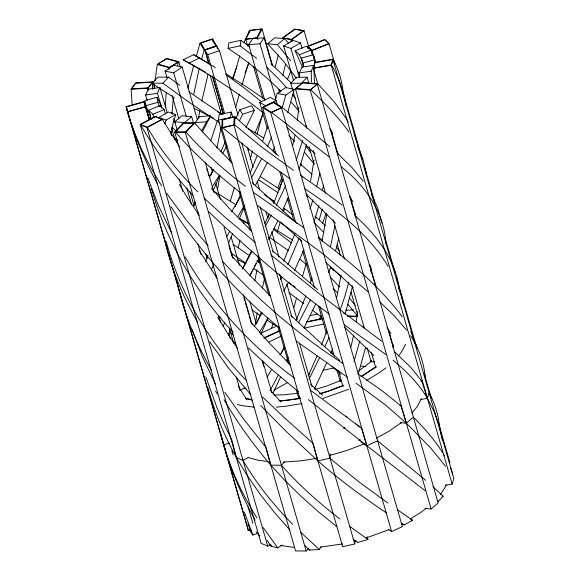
<?xml version="1.0" encoding="UTF-8"?>
<svg xmlns="http://www.w3.org/2000/svg" width="580" height="580" viewBox="0 0 580 580"><rect width="100%" height="100%" fill="white"/><g stroke="black" fill="none" stroke-linecap="round" stroke-linejoin="round"><path stroke-width="0.87" d="M290.101 178.872L252.931 152.359L222.618 127.658L222.792 119.589L234.871 116.797L278.741 156.063M293.502 170.368L261.957 147.262L234.697 124.859L234.871 116.797M221.785 127.825L222.111 119.726L234.182 116.979L233.863 125.077L354.764 543.938L342.686 546.686L221.785 127.825L233.863 125.077M387.933 503.107L358.926 481.878L335.748 463.13L329.998 458.157L330.18 453.661M354.764 543.938L354.902 540.342M165.293 107.09L166.17 92.72M171.984 113.578L173.29 98.368M298.794 107.365L297.344 120.451M154.12 88.465L154.526 84.702M374.709 361.811L371.156 361.804L371.316 360.238M171.107 134.371L172.941 123.866L175.733 114.535L168.403 112.005L158.804 117.515L166.134 120.038L175.733 114.535M228.817 335.255L229.926 328.07M154.969 80.939L157.281 64.445L166.402 58.783L178.278 62.045L177.683 65.562M313.998 160.145L310.59 181.134M357.65 311.46L356.178 321.712M230.477 161.856L218.421 120.075L219.167 114.565L231.224 112.049L232.725 117.276M280.966 91.335C264.857 75.277 247.102 60.886 228.107 48.379L228.854 42.862L240.91 40.353L249.733 46.69M231.224 112.049L230.477 117.566L218.421 120.075M256.577 58.362L240.163 45.871L240.91 40.353M299.019 397.017L298.809 398.59L300.534 398.235M326.852 214.136L322.031 241.157M168.889 69.484L169.164 67.7L178.278 62.045M341.142 274.949L336.632 297.924M217.442 190.131L219.907 175.588M212.831 171.528L213.092 169.911M176.552 142.085L176.944 139.729M255.468 323.321L257.295 312.787M334.972 225.692L330.462 246.594M194.51 205.581L195.192 201.789M193.749 94.322L199.237 68.52M198.432 117.957L199.832 110.628M323.517 185.129L322.502 190.233M216.898 148.147L221.082 127.622M254.895 280.27L257.041 269.707M294.894 135.27L292.668 145.681M238.351 247.595L239.902 240.076M201.768 101.159L208.061 74.204M363.065 327.287L363.45 325.518M319.964 173.166L316.622 186.854M353.684 335.044L350.762 347.55M352.546 286.252L345.122 314.295M338.814 237.8L335.697 250.517M278.951 331.528L279.277 330.056M216.086 277.697L216.557 275.667M262.305 288.224L264.719 277.834M365.69 347.202L358.201 374.317M290.776 41.891L291.334 39.44L303.485 30.624L294.524 29.152L282.373 37.968L291.334 39.44M258.673 262.232L259.18 260.014M306.095 127.165L306.428 125.715M243.687 223.198L244.245 220.85M285.425 64.75L282.815 75.378M278.335 54.767L275.275 67.004M187.833 88.247L193.821 65.119M275.406 100.137L277.175 93.409L285.635 87.594L294.256 89.313L287.774 112.455M333.152 270.454L333.536 268.961M359.883 340.801L354.061 361.173M348.856 281.996L344.919 296.039L340.271 309.858M306.98 196.598L307.422 194.894M294.256 89.313L285.802 95.12L282.214 107.858M306.544 144.623L299.005 169.657M278.791 90.98L279.176 89.508M293.98 307.545L296.525 298.011M250.168 159.442L252.481 150.858M318.891 205.45L314.019 222.075M201.608 59.24L204.182 50.061L200.02 43.232L211.773 39.237L215.934 46.066L204.182 50.061M235.531 107.706L239.308 94.228M233 79.272L239.772 55.811M257.107 133.936L263.044 112.527M314.142 69.259L313.461 68.041L315.034 62.372L333 59.182C338.771 70.042 342.381 82.077 343.287 94.351M345.832 105.139C343.831 90.9 338.502 77.307 331.426 64.858L333 59.182M196.185 56.579L200.02 43.232M302.412 276.762L306.284 263.226M322.291 209.126L319.261 219.566M230.325 201.013L234.335 187.782M319.471 319.885L320.668 315.745M241.932 85.158L248.856 62.161M317.992 84.636L313.323 68.375L314.991 62.683L332.935 59.566L453.836 478.427L452.168 484.119L445.331 485.308M302.76 140.172L296.228 160.08M452.168 484.119L331.267 65.257L332.935 59.566M434.485 412.358L427.402 398.337L429.077 392.646C434.964 403.557 438.661 415.657 439.662 428.018M277.24 231.906L280.191 222.307M282.235 180.641L279.292 190.001M312.932 199.694L309.981 208.865M210.794 140.672L217.457 120.582M283.591 211.562L284.613 208.372M311.902 278.219L310.3 283.091M267.873 218.044L269.004 214.564M164.821 123.939L166.134 120.038M267.496 126.831L262.479 141.549M244.057 42.282L249.545 30.501L261.246 29.073L256.737 37.91L245.036 39.331M218.95 319.558L219.994 316.477M273.122 202.007L273.499 200.883M248.762 32.813L249.545 30.501M271.65 327.881L272.926 324.133M330.593 267.213L328.679 272.694M282.808 179.59L273.63 203.667M220.008 113.238L221.299 109.576M278.023 187.615L281.561 177.937M326.801 330.839L321.501 345.071M326.163 213.491L322.639 223.09M236.944 66.417L232.413 78.88M205.501 261.558L207.952 255.273M305.82 295.88L296.148 320.406M211.403 270.077L213.549 264.494M341.598 381.792L340.126 380.973L340.685 379.487M294.887 233.863L283.642 261.167M248.769 63.176L246.29 69.556M290.761 71.159L287.629 79.076M245.036 72.768L245.978 70.361M248.001 150.082L248.552 148.69M257.085 155.933L250.132 172.912M299.236 238.018L287.876 264.697M210.569 175.885L213.085 169.773M332.71 348.486L330.781 353.155M213.143 190.719L219.856 175.167M304.014 249.451L294.481 270.541M256.418 323.865L257.107 322.212M223.09 326.359L224.736 322.509M255.026 132.914L262.37 115.703M257.447 321.385L261.225 312.475C226.809 281.148 196.127 245.557 170.839 206.465M317.028 356.142L308.111 376.137M392.935 346.383L393.617 344.752M392.986 347.92L393.675 346.274M405.645 344.194L401.367 352.219L398.395 355.975M421.399 398.764L417.114 406.783L411.923 413.054M446.158 484.546L444.846 487.678L440.387 494.443M147.153 100.246L145.645 95.026L148.103 89.211L159.928 87.507L167.214 112.752M161.748 108.119L157.477 93.322L159.928 87.507M299.555 76.321L299.403 72.92L301.854 67.106L313.686 65.409L313.874 68.034M311.474 82.005L311.228 71.224L313.686 65.409M271.672 136.945L267.568 146.334M288.282 197.555L282.358 211.076M260.754 334.5L267.916 318.188M228.361 243.477L232.761 233.385M243.963 207.952L239.083 219.059M326.837 362.399L314.418 389.035M220.813 151.822L225.134 142.042M274.702 146.928L272.897 150.959M287.252 362.058L288.093 360.151M269.026 214.411L264.98 223.344M329.005 337.553L324.916 346.543M240.548 194.764L234.994 207.009M285.744 185.578L276.261 205.393M280.387 377.363L273.064 393.044M284.505 346.644L281.416 353.329M235.69 118.712L239.866 109.707L251.64 105.741L254.323 110.323L245.935 127.564M268.663 237.938L269.019 237.169M193.676 206.35L195.3 202.913M315.745 304.101L303.927 327.961M254.323 110.323L242.549 114.289L239.547 120.625M277.769 220.973L268.656 239.598M242.788 268.163L251.379 251.017M202.275 132.102L210.67 115.782L199.317 116.638L194.532 123.931M197.505 213.839L198.215 212.374M310.539 299.555L298.497 322.93M319.747 357.476L308.93 379.291M249.741 275.935L251.727 271.904M267.235 162.864L255.388 185.513M261.798 158.42L251.401 177.951M252.235 270.889L252.742 269.874M254.286 266.8L256.034 263.363M281.808 277.168L280.568 279.596M257.099 261.283L257.455 260.579M270.599 389.745L278.313 375.079M198.367 118.479L199.317 116.638M259.383 257.817L250.074 275.319M242.636 268.989L251.901 251.299M271.353 214.984L265.176 226.664M247.718 46.168L245.717 39.23L250.364 30.377L262.037 29L272.556 65.431M257.882 39.563L257.389 37.852L262.037 29M226.896 145.602L222.662 153.453M226.591 236.959L229.789 231.072M299.526 397.249L298.809 398.59L296.3 389.89M201.666 130.746L206.56 121.785L210.67 115.782M283.613 291.269L288.477 282.286L291.145 284.222M286.121 360.724L288.093 357.142M267.119 377.37L271.665 369.243M237.851 216.688L244.39 205.168M213.621 169.614L209.3 177.183M262.334 312.649L254.214 326.533M279.908 355.069L284.367 347.521M211.954 187.492L219.298 175.262M240.758 196.315L231.695 211.454M268.069 318.05L259.434 332.383M264.734 100.354L248.661 44.645L252.771 38.65L264.125 37.794L272.165 65.649M275.841 98.629L260.014 43.79L264.125 37.794M304.681 545.352L309.524 550.13L309.858 549.637M309.524 550.13L319.246 549.434L321.305 546.49M132.146 104.349L131.124 89.262L135.517 83.244L152.395 82.186L152.627 89.334M148.139 90.908L148.001 88.203L152.395 82.186M152.692 81.845L135.872 82.831L131.385 88.856L148.212 87.87L152.692 81.845L154.679 88.689M437.487 501.432L438.364 501.424L443.105 496.226L432.876 486.627M158.891 87.957L152.221 83.194L157.912 77.133L168.57 77.14L179.844 85.332M152.221 83.194L162.879 83.201L168.57 77.14M292.523 89.385L290.761 83.288L296.452 77.234L307.11 77.242L308.864 83.331M307.11 77.242L301.419 83.295L290.761 83.288M240.867 192.951C217.297 174.66 195.069 154.548 175.392 132.088L183.969 123.003L194.605 123.025L213.882 144.13L232.174 163.103M175.392 132.088L186.028 132.117L194.605 123.025M174.681 132.059L183.381 122.975L193.981 123.047L185.274 132.138L174.681 132.059L295.582 550.928L306.175 551L308.661 548.404M224.069 399.714C237.597 422.9 253.315 444.795 270.817 465.146L281.416 465.218L284.519 461.97M371.403 361.369L358.824 370.932M317.688 83.68L302.876 82.541L295.916 88.559L310.728 89.69L317.688 83.68L334.421 102.109L346.071 118.342M306.805 128.245L295.481 88.9L302.521 82.889L317.245 84.093L438.139 502.962L431.107 508.964L425.038 508.471M295.481 88.9L310.206 90.103L317.245 84.093M400.28 422.689L406.348 423.183L413.38 417.179C424.226 428.025 434.471 439.625 442.591 452.69M177.291 130.464L174.783 121.756L181.924 115.761L191.668 116.631L193.676 123.598M296.431 78.169L283.808 61.603L267.67 43.797L274.811 37.801L284.548 38.672L288.456 43.022M191.668 116.631L184.52 122.626L174.783 121.756M267.67 43.797L277.407 44.667L284.548 38.672M375.876 366.69L360.847 376.645M376.463 366.763L361.304 376.804M386.034 367.778L380.11 372.186L366.661 380.451M401.78 422.349L388.622 431.462L376.42 438.161M426.539 508.131L420.623 512.532L410.277 519.02M304.065 30.755L295.169 29.232L282.917 38.026L291.812 39.549L304.065 30.755L308.575 46.364M166.83 77.212L165.075 71.122L173.536 65.308L182.156 67.026L197.229 119.248M165.075 71.122L173.696 72.833L182.156 67.026M273.89 390.188L287.745 382.481M267.148 540.393L270.809 546.063L271.541 545.599M270.809 546.063L277.748 547.846L282.148 545.062M178.836 61.734L169.65 67.374L157.876 64.046L167.062 58.406L178.836 61.734L180.322 66.867M293.647 80.714L283.598 45.9L293.197 40.39L300.527 42.913L302.035 48.14M283.598 45.9L290.928 48.423L300.527 42.913M401.287 523.812L404.144 524.922L412.634 520.282L397.104 509.508M192.93 195.351C172.949 173.819 155.121 150.206 140.592 124.642L155.607 116.609L162.371 119.444L179.706 146.87M140.592 124.642L147.356 127.477L162.371 119.444M140.172 124.417L155.266 116.428L161.951 119.306L146.856 127.303L140.172 124.417L261.072 543.286L267.757 546.164L270.933 544.482M207.829 387.28C214.513 411.699 224.003 435.37 236.314 457.504L242.998 460.382L248.559 457.439M260.92 333.116L275.369 326.649M264.204 337.719L279.596 330.658M263.827 338.307L279.864 330.904M269.084 341.91L281.38 336.008M263.095 112.694C238.018 92.829 211.207 75.161 183.157 59.783L193.706 54.694L215.267 67.548M189.051 63.068L199.593 57.971M267.279 128.571L259.738 102.457L270.287 97.36L276.174 100.644L277.428 104.994M276.174 100.644L265.633 105.741L259.738 102.457M329.694 146.537L282.206 107.38L273.949 102.189L263.197 107.162L271.462 112.353L328.722 156.578M271.462 112.353L282.206 107.38M276.123 154.469L262.559 107.43L273.354 102.486L281.488 107.735L402.389 526.604L391.594 531.548L388.636 529.634M262.559 107.43L270.693 112.679L281.488 107.735M358.701 440.51L360.245 439.807M360.919 441.946L366.836 445.766L377.631 440.822L425.647 480.291M341.069 380.393L326.141 386.236L315.535 389.412M151.076 118.958L148.567 110.251L159.841 105.676L164.176 109.649L165.43 114.006M302.666 67.556L295.155 50.779L306.436 46.204L310.764 50.177L312.852 55.093M148.567 110.251L152.895 114.224L164.176 109.649M295.155 50.779L299.49 54.752L310.764 50.177M239.728 390.13L244.564 388.165M343.512 385.243L328.824 390.826L319.602 393.661M343.81 385.475L328.99 391.108L319.863 393.929M348.594 389.26L323.053 398.416M364.341 443.83L347.427 450.261L329.781 455.459M389.1 529.612L366.147 537.95M307.639 46.284L324.64 39.505L328.809 43.544L311.808 50.322L307.639 46.284L307.741 48.408M308.415 48.227L307.915 46.494L324.967 39.766L329.048 43.841L334.812 63.785M307.915 46.494L311.996 50.569L329.048 43.841M343.454 428.207L345.027 427.649M247.921 523.247L250.364 531.236L251.314 530.903M250.364 531.236L252.923 535.079L257.701 533.419M217.536 48.756L216.615 45.856L212.599 38.976L200.818 42.942L204.841 49.822L208.844 63.698M204.841 49.822L216.615 45.856M209.025 64.032L205.008 50.105L216.782 46.146L219.465 50.728L238.054 115.137M205.008 50.105L207.691 54.687L219.465 50.728M308.168 374.375L309.778 373.868M353.068 539.096L357.642 542.496L367.923 539.487L367.053 536.659M161.675 185.781C146.189 161.414 133.654 134.966 126.208 107.01L144.21 101.877L149.249 118.965M127.542 112.013L145.551 106.879L144.21 101.877M250.879 529.823L248.305 530.548L126.165 106.655L144.188 101.58L149.393 119.545M127.412 111.679L145.428 106.611L144.188 101.58M256.839 517.824C242.592 495.088 231.043 470.561 223.546 444.766L229.557 443.076M304.58 328.048L323.778 324.017M354.547 541.241L356.185 540.792M161.559 106.053L156.941 97.288L144.899 100.557L146.377 107.133L150.604 115.753M303.398 66.627L301.411 58.044L313.454 54.774L315.716 62.611L313.526 56.746M145.877 105.654L157.919 102.385L156.941 97.288M302.39 63.147L314.433 59.878L313.454 54.774M310.314 315.585L317.13 314.077M306.574 321.798L322.233 318.485M306.602 322.125L322.951 318.681M323.161 370.207L333.71 368.061M222.618 127.658L234.697 124.859M329.998 458.157L317.927 460.911L286.237 431.476L260.724 405.55M228.107 48.379L240.163 45.871M300.462 398.155L288.862 399.975L278.879 400.852M300.375 398.503L280.387 401.142M302.115 403.549L285.643 406.239L276.189 407.153M316.136 458.447L301.397 460.81L283.576 462.093M342.628 543.895L320.138 547.172M313.461 68.041L331.426 64.858M313.323 68.375L331.267 65.257M420.572 399.526L427.402 398.337L421.79 381.031L410.241 366.843L394.407 351.661M145.645 95.026L157.477 93.322M299.403 72.92L311.228 71.224M298.113 393.189L284.852 394.762L273.912 395.024M420.681 381.169L421.79 381.031M245.717 39.23L257.389 37.852M248.661 44.645L260.014 43.79M195.206 122.634L206.56 121.785M131.124 89.262L148.001 88.203M345.593 310.235L353.126 309.901M442.228 496.233L443.105 496.226M347.782 315.955L357.287 316.187M347.449 316.332L356.867 316.564M361.246 366.125L365.625 366.458M254.076 407.146L242.404 405.696L237.329 404.492M268.185 461.586L258.158 460.266L248.008 457.489M294.589 547.498L280.379 545.447M399.924 405.608L400.838 405.732L406.348 423.183L430.483 447.76L445.483 466.248M252.452 400.12L245.71 398.663M277.175 93.409L285.802 95.12M245.442 398.112L251.321 399.511M157.281 64.445L169.164 67.7M410.937 519.608L412.634 520.282M245.876 263.755L237.365 259.456M213.578 118.211L194.133 108.373M257.781 261.413L259.224 262.153M217.812 111.991L222.321 114.376M247.544 223.329L239.634 219.102M183.157 59.783L198.882 68.505M199.585 68.897L205.313 72.087M193.706 54.694L209.837 64.097M248.479 128.782L263.98 138.127M174.319 97.628L159.522 88.392M273.818 228.433L292.661 240.171M235.777 204.66L213.136 190.733M239.772 218.406L248.624 223.865M226.069 73.899L246.609 86.927L264.958 99.441M260.42 176.653L279.988 189.493M278.11 327.156L266.887 320.037M242.984 209.075L243.984 209.699M177.27 139.802L174.072 137.764M258.288 179.619L278.052 192.705M264.552 194.779L274.05 201.173M219.827 122.916L189.087 102.283L162.879 83.201M244.107 387.527L245.935 388.752M253.424 268.359L263.189 274.935M269.946 237.64L288.55 250.676M257.07 260.775L260.217 262.914M259.608 315.215L251.807 309.865M304.246 188.449C336.11 209.539 368.061 233.03 388.078 266.351M342.787 363.392C298.599 334.899 258.528 300.44 222.959 261.761M222.213 114.55L188.942 91.77M245.833 263.226L231.195 253.083M386.708 513.09C362.863 496.959 339.546 479.95 317.927 460.911L312.91 443.229L284.939 418.216L262.53 397.039M401.78 523.312L404.144 524.922M248.457 254.924L233.117 244.311M357.838 373.614L382.699 391.261L400.838 405.732M347.362 377.138L296.213 341.062M300.998 175.595L325.648 192.806L342.193 205.131M225.932 74.675L244.876 88.45L261.138 101.478M303.993 227.889L253.264 192.234M344.259 324.764L386.186 354.757M356.098 383.221L385.787 405.239L406.348 423.183M235.683 343.208L232.71 341.091M367.923 539.487L350.095 526.662M273.673 229.564L291.638 243.027M293.161 285.664L295.184 287.114M289.014 292.762L303.913 303.681M329.259 314.128C286.738 282.685 246.573 248.001 208.423 211.395M425.118 490.665L366.836 445.766L361.543 428.178L357.969 425.589M318.739 238.322C349.472 260.986 379.175 286.092 402.245 316.695M283.852 208.126L292.487 214.607M355.902 424.082L356.939 424.836M257.389 205.53L322.552 253.532L367.821 291.515M310.286 390.144L361.543 428.178M287.1 199.295L288.18 200.114M245.362 186.303C224.018 170.078 203.87 152.163 186.028 132.117M312.055 309.851L321.487 317.173M339.916 518.991C318.884 502.838 298.997 485.098 281.416 465.218M294.662 378.341C250.509 345.644 212.744 304.442 185.129 256.875M299.889 259.26L307.183 265.075M381.611 341.149L324.822 298.243L270.925 254.874M336.748 526.625L318.71 511.973L301.288 496.524L284.222 479.754L270.817 465.146L266.082 447.434L243.977 419.558L224.823 392.232M308.371 399.598L366.836 445.766M255.265 242.411L225.765 217.884L204.124 198.085M298.482 391.725L271.396 369.177L248.385 347.986M279.669 328.178L261.297 312.504M330.593 267.467L340.547 275.957M273.949 102.189L276.305 104.132M392.972 360.158C406.239 371.062 418.724 383.387 427.402 398.337M301.15 164.742L312.156 174.391M437.211 500.446L438.364 501.424M341.424 166.873C365.212 185.578 384.373 212.585 385.852 243.636M314.976 216.268L325.344 225.511M346.122 416.027L347.152 416.911M317.644 289.594L272.694 250.886M270.998 63.771L291.551 83.215M325.88 262.493L353.256 287.542M297.243 223.728L252.191 182.671M319.246 549.434L300.897 532.52M286.81 127.129L315.056 153.715M301.846 241.323L280.517 221.973M379.791 301.962L394.53 316.056L406.682 330.223M322.516 395.19L310.445 384.127M300.585 174.964L301.948 176.204M339.706 360.448L290.841 315.447M340.888 374.412L331.992 366.321M337.596 153.497L351.661 167.2L363.276 181.141M344.89 327.468L373.911 355.562M302.622 176.827L303.304 177.451M339.22 308.864L340.366 309.93M305.87 193.93L335.559 223.14M267.061 67.541L277.131 77.358L286.708 87.761M259.847 536.022L256.07 531.664M343.2 312.576L344.324 313.635M174.152 121.104L175.211 122.112M318.507 236.807L322.226 240.403M310.728 89.69C324.38 103.008 337.966 116.587 349.073 132.16M251.633 231.188L230.956 210.221L211.475 188.486M270.222 295.757L249.864 275.377L232.094 256.273M288.825 135.568L294.437 141.252M314.128 222.546L323.814 232.478M233.377 335.291L229.861 331.622M290.239 364.733L269.83 343.585L250.285 321.458M197.889 191.936C178.575 172.565 161.211 151.112 147.356 127.477M333.145 288.47L337.096 292.494M330.223 277.102L339.75 287.1M292.61 524.298C273.659 505.028 256.592 483.785 242.998 460.382M175.921 131.203L172.303 127.252M246.594 380.784C208.51 341.975 180.402 293.792 166.126 241.331M280.858 401.976L270.128 390.043M289.927 530.055L274.782 512.865L260.21 494.32L246.551 474.512L236.314 457.504L231.782 439.828L224.076 423.995L217.021 407.827L205.798 376.833M233.117 332.325C195.141 291.704 166.989 242.056 151.358 188.71M277.407 44.667L290.66 60.682M208.198 245.782L186.187 219.95L166.446 193.082M250.835 394.755L228.911 368.59L209.67 341.801M291.37 102.269L298.345 110.331M304.594 152.359L314.099 163.922M347.957 304.377L357.679 316.144M349.254 297.968L355.301 305.392M292.421 94.54L295.742 98.701M306.044 146.53L310.423 151.996M336.269 246.92L339.481 250.995M277.748 547.846L263.168 527.575M215.564 391.319L217.42 393.871M199.317 215.318L188.913 200.013L179.35 184.483M217.087 278.212L199.201 250.538M237.561 348.457L226.273 331.303L217.833 317.093M246.855 399.859L238.192 386.106M329.824 128.709L332.84 133.458M386.962 327.439L390.92 333.761M410.538 335.704C418.709 347.971 423.842 362.239 425.191 376.92L424.857 375.84M369.119 264.618L371.048 267.714M298.54 72.13L299.461 73.602M349.646 196.352L352.879 201.833M346.449 118.958L348.261 122.017M443.526 454.227L444.432 455.771M239.866 109.707L242.549 114.289M197.642 322.277C183.57 297.837 172.427 271.607 165.684 244.194M211.424 370.2C196.83 344.411 185.382 316.745 178.488 287.89M255.099 520.122C244.209 500.511 235.103 479.907 228.02 458.62M157.579 184.077C147.204 165.162 138.497 145.334 131.66 124.874M371.381 193.995L377.725 208.213L381.727 222.966M215.492 384.221L202.398 356.714L191.98 329.317M171.549 232.841L157.985 204.544L147.661 177.465M357.693 146.45L363.065 159.652L366.357 173.855M410.785 331.354L416.599 346.528M299.49 54.752L303.043 63.343M434.768 413.025L439.524 426.416L442.446 440.677M354.032 133.683L357.2 142.434L359.201 150.126M252.923 535.079L244.281 512.002M450.58 468.125L452.385 472.823L452.407 474.824M159.457 106.647L157.919 102.385M398.503 286.81L401.309 295.118L403.557 305.051M149.633 119.705L145.551 106.879M357.512 542.097L357.642 542.496M130.493 121.322L127.433 111.324M226.787 454.858L222.01 438.639M343.07 92.416L362.348 159.203M365.103 168.744L374.615 201.702M384.881 237.271L394.893 271.962M396.401 277.168L416.926 348.297M424.19 373.455L431.382 398.366M438.676 423.639L439.118 425.176M439.336 425.938L449.95 462.702M314.433 59.878L315.187 62.488M301.411 58.044L302.419 61.523M302.919 63.271L303.673 65.881M310.206 90.103L431.107 508.964M290.928 48.423L299.222 77.147M313.207 150.488L325.518 193.263M333.145 219.776L344.469 259.13M352.103 285.65L364.414 328.425M371.309 352.372L375.738 367.771M293.277 91.995L299.055 112.013M309.104 146.827L314.128 164.234M337.241 244.311L340.504 255.62M351.06 292.175L357.584 314.81M367.133 347.877L371.156 361.804M300.846 163.451L301.346 165.184M330.636 266.669L331.137 268.402M279.197 90.016L279.951 92.626M293.516 139.628L294.024 141.368M315.629 216.217L316.129 217.957M330.194 266.699L330.701 268.438M270.693 112.679L391.594 531.548M253.475 66.12L262.74 98.216M281.3 172.427L295.604 222.031M300.534 239.134L314.585 287.883M320.015 306.697L334.312 356.301M338.502 370.837L342.947 386.236M273.303 149.459L274.311 152.939M279.836 172.086L282.598 181.663M287.375 198.193L293.9 220.828M302.695 251.292L311.235 280.88M318.521 306.124L326.562 333.971M331.586 351.379L332.34 353.988M337.111 370.526L340.126 380.973M247.348 147.334L253.126 167.359M257.15 181.279L259.659 189.986M265.945 211.743L267.699 217.833M271.723 231.761L279.002 257.005M286.796 283.982L297.09 319.667M212.599 38.976L213.346 41.579M241.693 142.999L253.714 184.636M260.224 207.183L273.238 252.293M279.502 273.977L292.015 317.347M299.526 343.367L312.047 386.737M207.691 54.687L224.772 113.876M212.795 77.089L223.344 113.644M212.352 75.842L223.365 114.006M210.083 75.037L220.85 112.331M239.018 191.451L250.321 230.615M257.607 255.852L269.163 295.887M277.958 326.351L288.76 363.776M211.048 167.112L212.302 171.47M215.818 183.65L220.342 199.317M231.144 236.742L239.431 265.466M249.733 301.15L256.266 323.778M205.248 162.081L214.006 192.437M224.025 227.135L233.037 258.361M243.549 294.792L252.061 324.285M262.58 360.716L271.839 392.812M206.741 168.852L207.495 171.463M207.995 173.21L208.749 175.82M228.846 245.449L231.862 255.889M243.919 297.671L244.673 300.281M245.173 302.02L246.935 308.111M247.435 309.851L248.689 314.208M249.197 315.948L250.451 320.298M262.508 362.072L263.762 366.43M173.696 72.833L186.26 116.355M185.274 132.138L306.175 551M172.108 95.49L178.894 118.994M171.897 112.621L172.398 114.354M173.652 118.69L174.653 122.162M171.484 127.542L175 139.729M190.073 191.951L194.097 205.878M229.513 328.599L233.783 343.396M170.455 131.413L171.709 135.763M186.782 187.985L191.56 204.523M205.878 254.134L207.132 258.484M228.737 333.333L230.245 338.553M179.22 179.155L182.729 191.298M197.998 244.209L201.006 254.62M218.53 315.339L220.53 322.277M236.306 376.927L240.062 389.934M148.212 87.87L148.712 89.603M152.895 114.224L153.903 117.711M145.428 106.611L149.183 119.618M146.856 127.303L267.757 546.164M231.79 450.464L233.044 454.792M248.044 506.782L252.8 523.247M126.165 106.655L156.209 210.743M156.462 211.606L167.228 248.907M168.229 252.38L174.232 273.195M174.486 274.064L179.996 293.146M180.242 294.009L192.263 335.646M192.509 336.516L198.019 355.598M198.273 356.468L228.274 460.418M228.498 461.18L232.913 476.499M233.138 477.267L246.841 524.748M311.996 50.569L315.44 62.553M331.035 129.985L338.162 154.802M350.219 196.729L356.12 217.268M369.895 265.183L376.289 287.433M388.346 329.36L393.508 347.333M291.812 39.549L292.305 41.267M126.208 107.01L127.223 110.606M221.422 436.45L221.712 437.545M221.502 436.66L223.546 444.766M247.065 525.516L248.305 530.548M220.364 432.035L221.306 435.892M165.503 243.426L164.06 237.278M177.9 285.367L178.19 286.629M137.511 140.019L137.815 141.484M150.597 116.877L150.981 119.545M150.249 114.202L150.481 115.985M399.518 290.805C396.198 260.869 377.101 235.357 355.149 215.919L354.8 212.179M370.504 266.256L371.149 272.332M337.683 152.04L337.886 153.816M311.808 50.322L312.113 54.469M313.939 68.911L314.425 83.085"/></g></svg>
